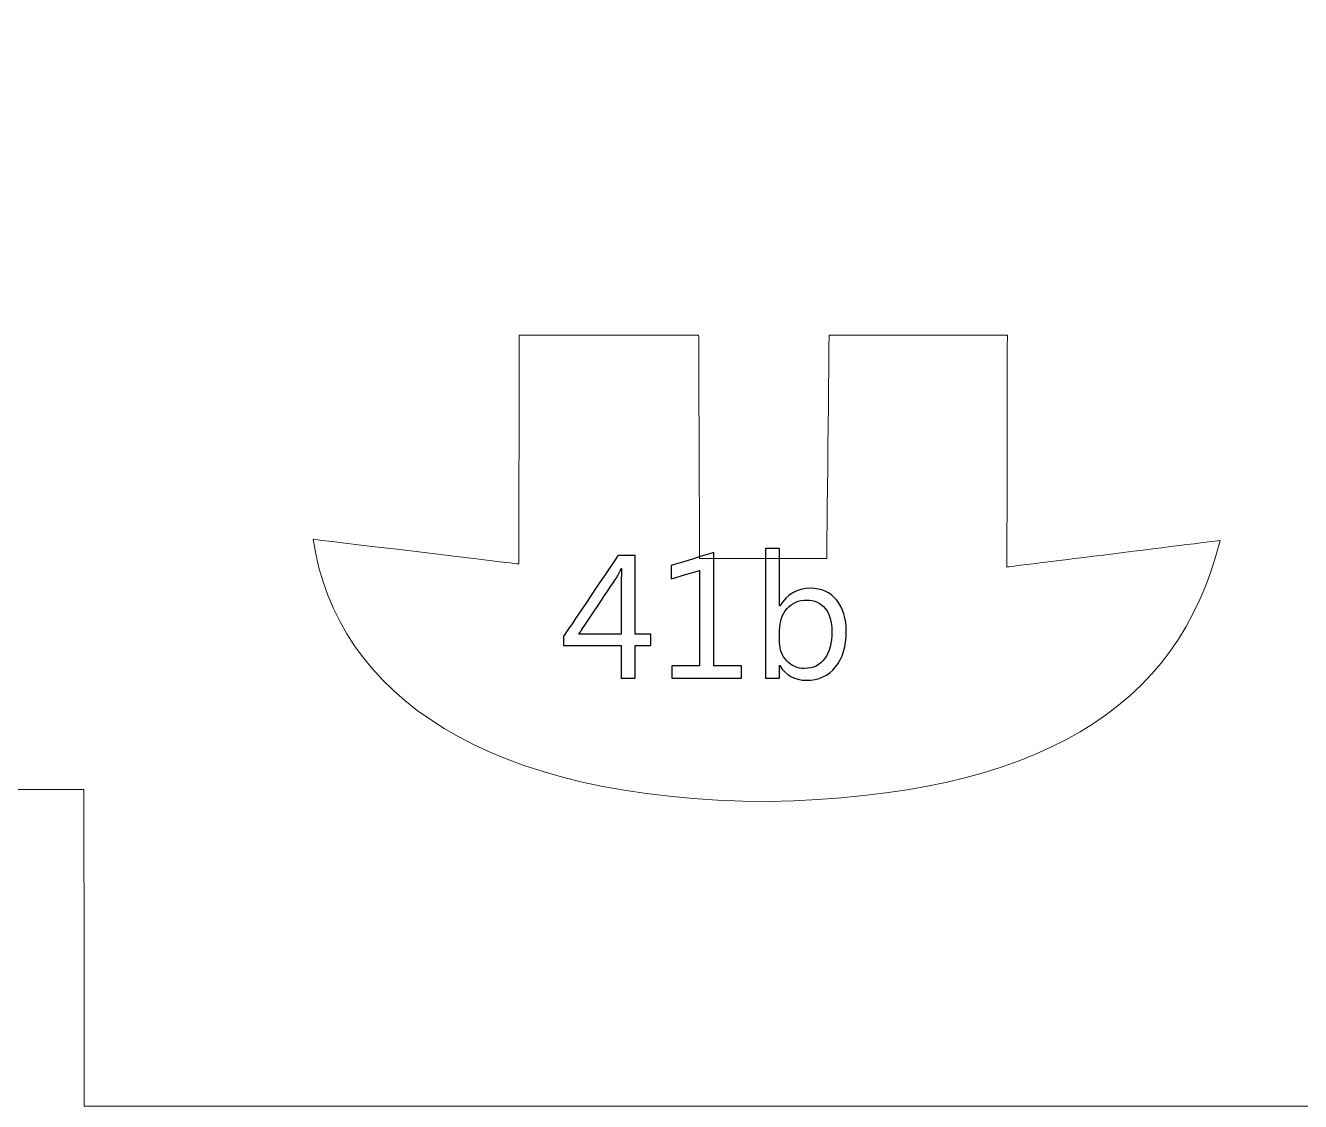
# Model space of a CAD drawing. Header units: centimetres. Extents: x -494 to 505, y -672 to 577.
# Drawn here: x 2.3 to 80.5, y 347.4 to 413.3 of the extents above; entities that cross this region are included whole.
import ezdxf

# ---------------------------------------------------------------- set-up
doc = ezdxf.new("R2010")
doc.units = ezdxf.units.CM
doc.header["$MEASUREMENT"] = 0
doc.layers.add('Camada 1', color=7, linetype='Continuous')
doc.layers.add('Camada 2', color=10, linetype='Continuous')

msp = doc.modelspace()

# ---------------------------------------------------------------- linework, layer by layer
at = {"layer": 'Camada 1', "lineweight": 9}
for points, knots in [([(288.960814, 353.67214), (288.960814, 353.67214), (306.821586, 353.757484), (306.821586, 353.757484), (306.821586, 353.757484), (306.821586, 353.757484), (306.803806, 326.357488), (306.803806, 326.357488), (306.803806, 326.357488), (306.803806, 326.357488), (315.147198, 326.356472), (315.147198, 326.356472), (315.147198, 326.356472), (315.147198, 326.356472), (315.160914, 353.57562), (315.160914, 353.57562), (315.160914, 353.57562), (315.160914, 353.57562), (341.611458, 353.57562), (341.611458, 353.57562), (341.611458, 353.57562), (341.611458, 353.57562), (341.611458, 326.355964), (341.611458, 326.355964), (341.611458, 326.355964), (341.611458, 326.355964), (349.923862, 326.357996), (349.923862, 326.357996), (349.923862, 326.357996), (349.923862, 326.357996), (349.92691, 353.617276), (349.92691, 353.617276), (349.92691, 353.617276), (349.92691, 353.617276), (376.460766, 353.605592), (376.460766, 353.605592), (376.460766, 353.605592), (376.460766, 353.605592), (376.395234, 326.36714), (376.395234, 326.36714), (376.395234, 326.36714), (376.395234, 326.36714), (384.838194, 326.357488), (384.838194, 326.357488), (384.838194, 326.357488), (384.838194, 326.357488), (384.869182, 353.677728), (384.869182, 353.677728), (384.869182, 353.677728), (384.869182, 353.677728), (411.304994, 353.702112), (411.304994, 353.702112), (411.304994, 353.702112), (411.304994, 353.702112), (411.304994, 326.35952), (411.304994, 326.35952), (411.304994, 326.35952), (411.304994, 326.35952), (419.585902, 326.365108), (419.585902, 326.365108), (419.585902, 326.365108), (419.585902, 326.365108), (419.720522, 353.670108), (419.720522, 353.670108), (419.720522, 353.670108), (419.720522, 353.670108), (446.437766, 353.618292), (446.437766, 353.618292), (446.437766, 353.618292), (446.437766, 353.618292), (446.52311, 326.358504), (446.52311, 326.358504), (446.52311, 326.358504), (446.52311, 326.358504), (454.750678, 326.360536), (454.750678, 326.360536), (454.750678, 326.360536), (454.750678, 326.360536), (454.791826, 353.618292), (454.791826, 353.618292), (454.791826, 353.618292), (454.791826, 353.618292), (489.229146, 353.633024), (489.229146, 353.633024), (489.229146, 353.633024), (489.229146, 353.633024), (489.287566, 342.489536), (489.287566, 342.489536), (489.287566, 342.489536), (489.287566, 342.489536), (481.005134, 342.497156), (481.005134, 342.497156), (481.005134, 342.497156), (481.005134, 342.497156), (481.005642, 309.723028), (481.005642, 309.723028), (481.005642, 309.723028), (481.005642, 309.723028), (489.285534, 309.728616), (489.285534, 309.728616), (489.285534, 309.728616), (489.285534, 309.728616), (489.28401, 298.680632), (489.28401, 298.680632), (489.28401, 298.680632), (489.28401, 298.680632), (280.265378, 298.67606), (280.265378, 298.67606), (280.265378, 298.67606), (280.265378, 298.67606), (280.256742, 315.430408), (280.256742, 315.430408), (280.256742, 315.430408), (280.256742, 315.430408), (252.19279, 315.430408), (252.19279, 315.430408), (252.19279, 315.430408), (247.88749, 315.334904), (245.91899, 310.748172), (245.883938, 302.43526), (245.883938, 302.43526), (246.230902, 288.837116), (238.245142, 283.140404), (231.76103, 283.8704), (231.76103, 283.8704), (231.76103, 283.8704), (235.595922, 314.865512), (235.595922, 314.865512), (235.595922, 314.865512), (235.595922, 314.865512), (227.385626, 315.718444), (227.385626, 315.718444), (227.385626, 315.718444), (227.385626, 315.718444), (224.653602, 295.469056), (224.653602, 295.469056), (224.653602, 295.469056), (224.653602, 295.469056), (5.72135, 295.22674), (5.72135, 295.22674), (5.72135, 295.22674), (5.72135, 295.22674), (5.716778, 279.167844), (5.716778, 279.167844), (5.716778, 279.167844), (5.716778, 279.167844), (-2.628138, 279.165304), (-2.628138, 279.165304), (-2.628138, 279.165304), (-2.628138, 279.165304), (-2.98577, 224.0915), (-2.98577, 224.0915), (-2.98577, 224.0915), (-2.98577, 224.0915), (-88.789002, 214.483696), (-88.789002, 214.483696), (-88.789002, 214.483696), (-88.789002, 214.483696), (-160.134554, 214.52332), (-160.134554, 214.52332), (-160.134554, 214.52332), (-163.876482, 213.130384), (-165.443662, 209.995516), (-164.388038, 204.757528), (-164.388038, 204.757528), (-164.388038, 204.757528), (-161.889694, 196.939916), (-161.889694, 196.939916), (-161.889694, 196.939916), (-159.55137, 189.6237), (-158.882842, 185.430668), (-164.745162, 183.003444), (-164.745162, 183.003444), (-164.745162, 183.003444), (-175.274478, 179.070508), (-175.274478, 179.070508), (-175.274478, 179.070508), (-189.770766, 172.492416), (-191.904366, 158.459424), (-185.580274, 139.325096), (-185.580274, 139.325096), (-182.29707, 128.78308), (-186.260486, 121.438924), (-192.412366, 123.689364), (-192.412366, 123.689364), (-192.412366, 123.689364), (-261.359142, 146.906996), (-261.359142, 146.906996), (-261.359142, 146.906996), (-259.768086, 152.90292), (-257.854958, 158.898844), (-255.620774, 164.893752), (-255.620774, 164.893752), (-255.620774, 164.893752), (-235.993178, 156.483304), (-235.993178, 156.483304), (-235.993178, 156.483304), (-235.993178, 156.483304), (-233.24947, 164.39388), (-233.24947, 164.39388), (-233.24947, 164.39388), (-233.24947, 164.39388), (-252.959362, 172.804328), (-252.959362, 172.804328), (-252.959362, 172.804328), (-249.96013, 179.295044), (-246.799354, 185.623708), (-243.478558, 191.789812), (-243.478558, 191.789812), (-243.478558, 191.789812), (-223.85147, 181.048152), (-223.85147, 181.048152), (-223.85147, 181.048152), (-223.85147, 181.048152), (-219.526358, 188.126116), (-219.526358, 188.126116), (-219.526358, 188.126116), (-219.526358, 188.126116), (-238.904526, 198.951596), (-238.904526, 198.951596), (-238.904526, 198.951596), (-235.729018, 204.52842), (-232.421938, 209.843116), (-228.924866, 214.772748), (-228.924866, 214.772748), (-228.924866, 214.772748), (-210.96097, 202.698604), (-210.96097, 202.698604), (-210.96097, 202.698604), (-210.96097, 202.698604), (-206.469742, 209.526632), (-206.469742, 209.526632), (-206.469742, 209.526632), (-206.469742, 209.526632), (-224.18421, 221.600776), (-224.18421, 221.600776), (-224.18421, 221.600776), (-220.36151, 226.60102), (-216.750138, 231.702356), (-213.372446, 236.922564), (-213.372446, 236.922564), (-213.372446, 236.922564), (-194.826382, 225.348292), (-194.826382, 225.348292), (-194.826382, 225.348292), (-194.826382, 225.348292), (-191.25057, 232.592372), (-191.25057, 232.592372), (-191.25057, 232.592372), (-191.25057, 232.592372), (-209.380582, 244.333776), (-209.380582, 244.333776), (-209.380582, 244.333776), (-202.259946, 261.027672), (-207.195166, 274.737068), (-227.065078, 282.88488), (-227.065078, 282.88488), (-261.775194, 290.706048), (-301.116238, 286.78124), (-337.022694, 269.0622), (-337.022694, 269.0622), (-362.833158, 254.920496), (-388.11327, 237.066328), (-415.161222, 221.333568), (-415.161222, 221.333568), (-428.876714, 212.451696), (-442.468254, 204.489812), (-456.981306, 198.090028), (-456.981306, 198.090028), (-462.47939, 196.298312), (-466.306662, 195.61048), (-468.373206, 196.760592), (-468.373206, 196.760592), (-481.297234, 208.35874), (-487.891074, 236.208316), (-486.846118, 283.671264), (-486.846118, 283.671264), (-484.055166, 323.948552), (-477.369886, 350.249236), (-465.985606, 359.680256), (-465.985606, 359.680256), (-455.591418, 363.607604), (-416.449002, 364.2106), (-357.647494, 359.764076), (-357.647494, 359.764076), (-317.62573, 356.62108), (-277.81377, 352.853244), (-238.131858, 348.694756), (-238.131858, 348.694756), (-214.866474, 346.01658), (-195.551298, 366.45342), (-178.214274, 397.942308), (-178.214274, 397.942308), (-183.909462, 398.922748), (-187.93587, 403.347936), (-188.438282, 412.292292), (-188.438282, 412.292292), (-188.327538, 422.884092), (-183.723026, 428.164752), (-174.94631, 428.932848), (-174.94631, 428.932848), (-171.28617, 428.963836), (-167.626538, 428.92218), (-163.96843, 428.50308), (-163.96843, 428.50308), (-159.001206, 427.909736), (-156.690822, 430.099216), (-156.854398, 436.178452), (-156.854398, 436.178452), (-156.854398, 436.178452), (-156.778198, 448.203828), (-156.778198, 448.203828), (-156.778198, 448.203828), (-156.778198, 448.203828), (-147.700746, 448.20332), (-147.700746, 448.20332), (-147.700746, 448.20332), (-147.700746, 448.20332), (-147.697698, 465.516468), (-147.697698, 465.516468), (-147.697698, 465.516468), (-147.697698, 465.516468), (-132.459222, 465.506816), (-132.459222, 465.506816), (-132.459222, 465.506816), (-132.459222, 465.506816), (-117.536722, 483.837996), (-117.536722, 483.837996), (-117.536722, 483.837996), (-117.536722, 483.837996), (-45.491654, 483.825804), (-45.491654, 483.825804), (-45.491654, 483.825804), (-45.491654, 483.825804), (-45.47489, 454.015348), (-45.47489, 454.015348), (-45.47489, 454.015348), (-45.47489, 454.015348), (-36.796218, 454.018396), (-36.796218, 454.018396), (-36.796218, 454.018396), (-36.796218, 454.018396), (-36.920678, 434.287168), (-36.920678, 434.287168), (-36.920678, 434.287168), (-37.163502, 430.041812), (-40.062658, 428.173896), (-44.477686, 427.461172), (-44.477686, 427.461172), (-44.477686, 427.461172), (-58.86831, 427.45914), (-58.86831, 427.45914), (-58.86831, 427.45914), (-58.86831, 427.45914), (-58.872882, 414.921192), (-58.872882, 414.921192), (-58.872882, 414.921192), (-58.872882, 414.921192), (-43.79849, 414.921192), (-43.79849, 414.921192), (-43.79849, 414.921192), (-24.761698, 414.171384), (-13.673582, 411.255972), (-8.36295, 404.78964), (-8.36295, 404.78964), (-4.952238, 400.746468), (-2.86385, 396.261336), (-2.70891, 391.1346), (-2.70891, 391.1346), (-2.70891, 391.1346), (-2.534666, 366.474248), (-2.534666, 366.474248), (-2.534666, 366.474248), (-2.534666, 366.474248), (5.877814, 366.480344), (5.877814, 366.480344), (5.877814, 366.480344), (5.877814, 366.480344), (5.90169, 347.073728), (5.90169, 347.073728), (5.90169, 347.073728), (5.90169, 347.073728), (233.39171, 347.06814), (233.39171, 347.06814), (233.39171, 347.06814), (233.39171, 347.06814), (233.356658, 357.819452), (233.356658, 357.819452), (233.356658, 357.819452), (238.909098, 375.214388), (244.365526, 393.373356), (250.012962, 410.004768), (250.012962, 410.004768), (252.496066, 417.378896), (256.725674, 421.44188), (262.677402, 421.235124), (262.677402, 421.235124), (270.499078, 420.488872), (274.919186, 415.631376), (277.312882, 408.136344), (277.312882, 408.136344), (281.81935, 390.775952), (285.049722, 371.798088), (288.960814, 353.67214)], [0, 0, 0, 0, 0.009803922, 0.009803922, 0.009803922, 0.009803932, 0.019607843, 0.019607843, 0.019607843, 0.019607853, 0.029411765, 0.029411765, 0.029411765, 0.029411775, 0.039215686, 0.039215686, 0.039215686, 0.039215696, 0.049019608, 0.049019608, 0.049019608, 0.049019618, 0.058823529, 0.058823529, 0.058823529, 0.058823539, 0.068627451, 0.068627451, 0.068627451, 0.068627461, 0.078431373, 0.078431373, 0.078431373, 0.078431383, 0.088235294, 0.088235294, 0.088235294, 0.088235304, 0.098039216, 0.098039216, 0.098039216, 0.098039226, 0.107843137, 0.107843137, 0.107843137, 0.107843147, 0.117647059, 0.117647059, 0.117647059, 0.117647069, 0.12745098, 0.12745098, 0.12745098, 0.12745099, 0.137254902, 0.137254902, 0.137254902, 0.137254912, 0.147058824, 0.147058824, 0.147058824, 0.147058834, 0.156862745, 0.156862745, 0.156862745, 0.156862755, 0.166666667, 0.166666667, 0.166666667, 0.166666677, 0.176470588, 0.176470588, 0.176470588, 0.176470598, 0.18627451, 0.18627451, 0.18627451, 0.18627452, 0.196078431, 0.196078431, 0.196078431, 0.196078441, 0.205882353, 0.205882353, 0.205882353, 0.205882363, 0.215686275, 0.215686275, 0.215686275, 0.215686285, 0.225490196, 0.225490196, 0.225490196, 0.225490206, 0.235294118, 0.235294118, 0.235294118, 0.235294128, 0.245098039, 0.245098039, 0.245098039, 0.245098049, 0.254901961, 0.254901961, 0.254901961, 0.254901971, 0.264705882, 0.264705882, 0.264705882, 0.264705892, 0.274509804, 0.274509804, 0.274509804, 0.274509814, 0.284313725, 0.284313725, 0.284313725, 0.284313735, 0.294117647, 0.294117647, 0.294117647, 0.294117657, 0.303921569, 0.303921569, 0.303921569, 0.303921579, 0.31372549, 0.31372549, 0.31372549, 0.3137255, 0.323529412, 0.323529412, 0.323529412, 0.323529422, 0.333333333, 0.333333333, 0.333333333, 0.333333343, 0.343137255, 0.343137255, 0.343137255, 0.343137265, 0.352941176, 0.352941176, 0.352941176, 0.352941186, 0.362745098, 0.362745098, 0.362745098, 0.362745108, 0.37254902, 0.37254902, 0.37254902, 0.37254903, 0.382352941, 0.382352941, 0.382352941, 0.382352951, 0.392156863, 0.392156863, 0.392156863, 0.392156873, 0.401960784, 0.401960784, 0.401960784, 0.401960794, 0.411764706, 0.411764706, 0.411764706, 0.411764716, 0.421568627, 0.421568627, 0.421568627, 0.421568637, 0.431372549, 0.431372549, 0.431372549, 0.431372559, 0.441176471, 0.441176471, 0.441176471, 0.441176481, 0.450980392, 0.450980392, 0.450980392, 0.450980402, 0.460784314, 0.460784314, 0.460784314, 0.460784324, 0.470588235, 0.470588235, 0.470588235, 0.470588245, 0.480392157, 0.480392157, 0.480392157, 0.480392167, 0.490196078, 0.490196078, 0.490196078, 0.490196088, 0.5, 0.5, 0.5, 0.50000001, 0.509803922, 0.509803922, 0.509803922, 0.509803932, 0.519607843, 0.519607843, 0.519607843, 0.519607853, 0.529411765, 0.529411765, 0.529411765, 0.529411775, 0.539215686, 0.539215686, 0.539215686, 0.539215696, 0.549019608, 0.549019608, 0.549019608, 0.549019618, 0.558823529, 0.558823529, 0.558823529, 0.558823539, 0.568627451, 0.568627451, 0.568627451, 0.568627461, 0.578431373, 0.578431373, 0.578431373, 0.578431383, 0.588235294, 0.588235294, 0.588235294, 0.588235304, 0.598039216, 0.598039216, 0.598039216, 0.598039226, 0.607843137, 0.607843137, 0.607843137, 0.607843147, 0.617647059, 0.617647059, 0.617647059, 0.617647069, 0.62745098, 0.62745098, 0.62745098, 0.62745099, 0.637254902, 0.637254902, 0.637254902, 0.637254912, 0.647058824, 0.647058824, 0.647058824, 0.647058834, 0.656862745, 0.656862745, 0.656862745, 0.656862755, 0.666666667, 0.666666667, 0.666666667, 0.666666677, 0.676470588, 0.676470588, 0.676470588, 0.676470598, 0.68627451, 0.68627451, 0.68627451, 0.68627452, 0.696078431, 0.696078431, 0.696078431, 0.696078441, 0.705882353, 0.705882353, 0.705882353, 0.705882363, 0.715686275, 0.715686275, 0.715686275, 0.715686285, 0.725490196, 0.725490196, 0.725490196, 0.725490206, 0.735294118, 0.735294118, 0.735294118, 0.735294128, 0.745098039, 0.745098039, 0.745098039, 0.745098049, 0.754901961, 0.754901961, 0.754901961, 0.754901971, 0.764705882, 0.764705882, 0.764705882, 0.764705892, 0.774509804, 0.774509804, 0.774509804, 0.774509814, 0.784313725, 0.784313725, 0.784313725, 0.784313735, 0.794117647, 0.794117647, 0.794117647, 0.794117657, 0.803921569, 0.803921569, 0.803921569, 0.803921579, 0.81372549, 0.81372549, 0.81372549, 0.8137255, 0.823529412, 0.823529412, 0.823529412, 0.823529422, 0.833333333, 0.833333333, 0.833333333, 0.833333343, 0.843137255, 0.843137255, 0.843137255, 0.843137265, 0.852941176, 0.852941176, 0.852941176, 0.852941186, 0.862745098, 0.862745098, 0.862745098, 0.862745108, 0.87254902, 0.87254902, 0.87254902, 0.87254903, 0.882352941, 0.882352941, 0.882352941, 0.882352951, 0.892156863, 0.892156863, 0.892156863, 0.892156873, 0.901960784, 0.901960784, 0.901960784, 0.901960794, 0.911764706, 0.911764706, 0.911764706, 0.911764716, 0.921568627, 0.921568627, 0.921568627, 0.921568637, 0.931372549, 0.931372549, 0.931372549, 0.931372559, 0.941176471, 0.941176471, 0.941176471, 0.941176481, 0.950980392, 0.950980392, 0.950980392, 0.950980402, 0.960784314, 0.960784314, 0.960784314, 0.960784324, 0.970588235, 0.970588235, 0.970588235, 0.970588245, 0.980392157, 0.980392157, 0.980392157, 0.980392167, 1, 1, 1, 1]), ([(32.568642, 394.333984), (32.568642, 394.333984), (43.571922, 394.338048), (43.571922, 394.338048), (43.571922, 394.338048), (43.571922, 394.338048), (43.629326, 380.651004), (43.629326, 380.651004), (43.629326, 380.651004), (43.629326, 380.651004), (51.42738, 380.63932), (51.42738, 380.63932), (51.42738, 380.63932), (51.42738, 380.63932), (51.569366, 394.333984), (51.569366, 394.333984), (51.569366, 394.333984), (51.569366, 394.333984), (62.498224, 394.337032), (62.498224, 394.337032), (62.498224, 394.337032), (62.498224, 394.337032), (62.472316, 380.119636), (62.472316, 380.119636), (62.472316, 380.119636), (62.472316, 380.119636), (75.547474, 381.747268), (75.547474, 381.747268), (75.547474, 381.747268), (72.990964, 371.466364), (64.423798, 366.070896), (47.862744, 365.749332), (47.862744, 365.749332), (30.643322, 365.801148), (21.346922, 372.26748), (19.935698, 381.82042), (19.935698, 381.82042), (19.935698, 381.82042), (32.547052, 380.308612), (32.547052, 380.308612), (32.547052, 380.308612), (32.547052, 380.308612), (32.568642, 394.333984), (32.568642, 394.333984)], [0, 0, 0, 0, 0.083333333, 0.083333333, 0.083333333, 0.083333343, 0.166666667, 0.166666667, 0.166666667, 0.166666677, 0.25, 0.25, 0.25, 0.25000001, 0.333333333, 0.333333333, 0.333333333, 0.333333343, 0.416666667, 0.416666667, 0.416666667, 0.416666677, 0.5, 0.5, 0.5, 0.50000001, 0.583333333, 0.583333333, 0.583333333, 0.583333343, 0.666666667, 0.666666667, 0.666666667, 0.666666677, 0.75, 0.75, 0.75, 0.75000001, 0.833333333, 0.833333333, 0.833333333, 0.833333343, 1, 1, 1, 1])]:
    msp.add_open_spline(points, degree=3, knots=knots, dxfattribs=at)
at = {"layer": 'Camada 2'}
for points, knots in [([(40.643556, 375.308876), (40.643556, 375.308876), (39.675816, 375.308876), (39.675816, 375.308876), (39.675816, 375.308876), (39.675816, 375.308876), (39.675816, 373.30888), (39.675816, 373.30888), (39.675816, 373.30888), (39.675816, 373.30888), (38.826186, 373.30888), (38.826186, 373.30888), (38.826186, 373.30888), (38.826186, 373.30888), (38.826186, 375.308876), (38.826186, 375.308876), (38.826186, 375.308876), (38.826186, 375.308876), (35.288474, 375.308876), (35.288474, 375.308876), (35.288474, 375.308876), (35.288474, 375.308876), (35.288474, 375.87174), (35.288474, 375.87174), (35.288474, 375.87174), (35.288474, 375.87174), (38.637972, 380.835916), (38.637972, 380.835916), (38.637972, 380.835916), (38.637972, 380.835916), (39.675816, 380.835916), (39.675816, 380.835916), (39.675816, 380.835916), (39.675816, 380.835916), (39.675816, 376.007884), (39.675816, 376.007884), (39.675816, 376.007884), (39.675816, 376.007884), (40.643556, 376.007884), (40.643556, 376.007884), (40.643556, 376.007884), (40.643556, 376.007884), (40.643556, 375.308876), (40.643556, 375.308876)], [0, 0, 0, 0, 0.083333333, 0.083333333, 0.083333333, 0.083333343, 0.166666667, 0.166666667, 0.166666667, 0.166666677, 0.25, 0.25, 0.25, 0.25000001, 0.333333333, 0.333333333, 0.333333333, 0.333333343, 0.416666667, 0.416666667, 0.416666667, 0.416666677, 0.5, 0.5, 0.5, 0.50000001, 0.583333333, 0.583333333, 0.583333333, 0.583333343, 0.666666667, 0.666666667, 0.666666667, 0.666666677, 0.75, 0.75, 0.75, 0.75000001, 0.833333333, 0.833333333, 0.833333333, 0.833333343, 1, 1, 1, 1]), ([(46.191932, 373.30888), (46.191932, 373.30888), (41.933876, 373.30888), (41.933876, 373.30888), (41.933876, 373.30888), (41.933876, 373.30888), (41.933876, 374.061482), (41.933876, 374.061482), (41.933876, 374.061482), (41.933876, 374.061482), (43.632628, 374.061482), (43.632628, 374.061482), (43.632628, 374.061482), (43.632628, 374.061482), (43.632628, 379.914658), (43.632628, 379.914658), (43.632628, 379.914658), (43.632628, 379.914658), (41.890696, 379.394974), (41.890696, 379.394974), (41.890696, 379.394974), (41.890696, 379.394974), (41.890696, 380.212092), (41.890696, 380.212092), (41.890696, 380.212092), (41.890696, 380.212092), (44.492926, 381.007874), (44.492926, 381.007874), (44.492926, 381.007874), (44.492926, 381.007874), (44.492926, 374.061482), (44.492926, 374.061482), (44.492926, 374.061482), (44.492926, 374.061482), (46.191932, 374.061482), (46.191932, 374.061482), (46.191932, 374.061482), (46.191932, 374.061482), (46.191932, 373.30888), (46.191932, 373.30888)], [0, 0, 0, 0, 0.090909091, 0.090909091, 0.090909091, 0.090909101, 0.181818182, 0.181818182, 0.181818182, 0.181818192, 0.272727273, 0.272727273, 0.272727273, 0.272727283, 0.363636364, 0.363636364, 0.363636364, 0.363636374, 0.454545455, 0.454545455, 0.454545455, 0.454545465, 0.545454545, 0.545454545, 0.545454545, 0.545454555, 0.636363636, 0.636363636, 0.636363636, 0.636363646, 0.727272727, 0.727272727, 0.727272727, 0.727272737, 0.818181818, 0.818181818, 0.818181818, 0.818181828, 1, 1, 1, 1]), ([(48.557434, 374.079516), (48.557434, 374.079516), (48.536098, 374.079516), (48.536098, 374.079516), (48.536098, 374.079516), (48.536098, 374.079516), (48.536098, 373.30888), (48.536098, 373.30888), (48.536098, 373.30888), (48.536098, 373.30888), (47.6758, 373.30888), (47.6758, 373.30888), (47.6758, 373.30888), (47.6758, 373.30888), (47.6758, 381.265938), (47.6758, 381.265938), (47.6758, 381.265938), (47.6758, 381.265938), (48.536098, 381.265938), (48.536098, 381.265938), (48.536098, 381.265938), (48.536098, 381.265938), (48.536098, 377.74626), (48.536098, 377.74626), (48.536098, 377.74626), (48.536098, 377.74626), (48.557434, 377.74626), (48.557434, 377.74626), (48.557434, 377.74626), (48.980598, 378.457714), (49.600612, 378.81433), (50.415952, 378.81433), (50.415952, 378.81433), (51.10607, 378.81433), (51.645312, 378.5743), (52.035964, 378.092208), (52.035964, 378.092208), (52.42687, 377.610116), (52.622196, 376.964956), (52.622196, 376.154696), (52.622196, 376.154696), (52.622196, 375.255028), (52.403502, 374.532906), (51.966114, 373.991632), (51.966114, 373.991632), (51.527202, 373.450358), (50.928524, 373.179848), (50.168556, 373.179848), (50.168556, 373.179848), (49.45888, 373.179848), (48.921416, 373.47906), (48.557434, 374.079516)], [0, 0, 0, 0, 0.071428571, 0.071428571, 0.071428571, 0.071428581, 0.142857143, 0.142857143, 0.142857143, 0.142857153, 0.214285714, 0.214285714, 0.214285714, 0.214285724, 0.285714286, 0.285714286, 0.285714286, 0.285714296, 0.357142857, 0.357142857, 0.357142857, 0.357142867, 0.428571429, 0.428571429, 0.428571429, 0.428571439, 0.5, 0.5, 0.5, 0.50000001, 0.571428571, 0.571428571, 0.571428571, 0.571428581, 0.642857143, 0.642857143, 0.642857143, 0.642857153, 0.714285714, 0.714285714, 0.714285714, 0.714285724, 0.785714286, 0.785714286, 0.785714286, 0.785714296, 0.857142857, 0.857142857, 0.857142857, 0.857142867, 1, 1, 1, 1]), ([(38.826186, 376.007884), (38.826186, 376.007884), (38.826186, 379.260608), (38.826186, 379.260608), (38.826186, 379.260608), (38.826186, 379.491748), (38.833298, 379.75159), (38.847776, 380.038356), (38.847776, 380.038356), (38.847776, 380.038356), (38.826186, 380.038356), (38.826186, 380.038356), (38.826186, 380.038356), (38.777926, 379.911102), (38.681152, 379.719332), (38.537642, 379.461268), (38.537642, 379.461268), (38.537642, 379.461268), (36.222178, 376.007884), (36.222178, 376.007884), (36.222178, 376.007884), (36.222178, 376.007884), (38.826186, 376.007884), (38.826186, 376.007884)], [0, 0, 0, 0, 0.142857143, 0.142857143, 0.142857143, 0.142857153, 0.285714286, 0.285714286, 0.285714286, 0.285714296, 0.428571429, 0.428571429, 0.428571429, 0.428571439, 0.571428571, 0.571428571, 0.571428571, 0.571428581, 0.714285714, 0.714285714, 0.714285714, 0.714285724, 1, 1, 1, 1]), ([(48.536098, 376.25528), (48.536098, 376.25528), (48.536098, 375.502424), (48.536098, 375.502424), (48.536098, 375.502424), (48.536098, 375.056146), (48.681132, 374.678194), (48.969676, 374.366282), (48.969676, 374.366282), (49.25822, 374.056148), (49.625758, 373.900192), (50.070004, 373.900192), (50.070004, 373.900192), (50.59172, 373.900192), (51.000152, 374.101106), (51.296062, 374.500648), (51.296062, 374.500648), (51.591718, 374.901968), (51.740308, 375.45772), (51.740308, 376.170952), (51.740308, 376.170952), (51.740308, 376.771408), (51.602386, 377.242578), (51.32451, 377.583192), (51.32451, 377.583192), (51.048666, 377.923552), (50.674016, 378.093986), (50.200814, 378.093986), (50.200814, 378.093986), (49.700942, 378.093986), (49.29759, 377.919996), (48.993044, 377.570492), (48.993044, 377.570492), (48.688498, 377.221242), (48.536098, 376.782076), (48.536098, 376.25528)], [0, 0, 0, 0, 0.1, 0.1, 0.1, 0.10000001, 0.2, 0.2, 0.2, 0.20000001, 0.3, 0.3, 0.3, 0.30000001, 0.4, 0.4, 0.4, 0.40000001, 0.5, 0.5, 0.5, 0.50000001, 0.6, 0.6, 0.6, 0.60000001, 0.7, 0.7, 0.7, 0.70000001, 0.8, 0.8, 0.8, 0.80000001, 1, 1, 1, 1])]:
    msp.add_open_spline(points, degree=3, knots=knots, dxfattribs=at)
at = {"layer": 'Camada 2', "lineweight": 9}
for points, knots in [([(40.643556, 375.308876), (40.643556, 375.308876), (39.675816, 375.308876), (39.675816, 375.308876), (39.675816, 375.308876), (39.675816, 375.308876), (39.675816, 373.30888), (39.675816, 373.30888), (39.675816, 373.30888), (39.675816, 373.30888), (38.826186, 373.30888), (38.826186, 373.30888), (38.826186, 373.30888), (38.826186, 373.30888), (38.826186, 375.308876), (38.826186, 375.308876), (38.826186, 375.308876), (38.826186, 375.308876), (35.288474, 375.308876), (35.288474, 375.308876), (35.288474, 375.308876), (35.288474, 375.308876), (35.288474, 375.87174), (35.288474, 375.87174), (35.288474, 375.87174), (35.288474, 375.87174), (38.637972, 380.835916), (38.637972, 380.835916), (38.637972, 380.835916), (38.637972, 380.835916), (39.675816, 380.835916), (39.675816, 380.835916), (39.675816, 380.835916), (39.675816, 380.835916), (39.675816, 376.007884), (39.675816, 376.007884), (39.675816, 376.007884), (39.675816, 376.007884), (40.643556, 376.007884), (40.643556, 376.007884), (40.643556, 376.007884), (40.643556, 376.007884), (40.643556, 375.308876), (40.643556, 375.308876)], [0, 0, 0, 0, 0.083333333, 0.083333333, 0.083333333, 0.083333343, 0.166666667, 0.166666667, 0.166666667, 0.166666677, 0.25, 0.25, 0.25, 0.25000001, 0.333333333, 0.333333333, 0.333333333, 0.333333343, 0.416666667, 0.416666667, 0.416666667, 0.416666677, 0.5, 0.5, 0.5, 0.50000001, 0.583333333, 0.583333333, 0.583333333, 0.583333343, 0.666666667, 0.666666667, 0.666666667, 0.666666677, 0.75, 0.75, 0.75, 0.75000001, 0.833333333, 0.833333333, 0.833333333, 0.833333343, 1, 1, 1, 1]), ([(46.191932, 373.30888), (46.191932, 373.30888), (41.933876, 373.30888), (41.933876, 373.30888), (41.933876, 373.30888), (41.933876, 373.30888), (41.933876, 374.061482), (41.933876, 374.061482), (41.933876, 374.061482), (41.933876, 374.061482), (43.632628, 374.061482), (43.632628, 374.061482), (43.632628, 374.061482), (43.632628, 374.061482), (43.632628, 379.914658), (43.632628, 379.914658), (43.632628, 379.914658), (43.632628, 379.914658), (41.890696, 379.394974), (41.890696, 379.394974), (41.890696, 379.394974), (41.890696, 379.394974), (41.890696, 380.212092), (41.890696, 380.212092), (41.890696, 380.212092), (41.890696, 380.212092), (44.492926, 381.007874), (44.492926, 381.007874), (44.492926, 381.007874), (44.492926, 381.007874), (44.492926, 374.061482), (44.492926, 374.061482), (44.492926, 374.061482), (44.492926, 374.061482), (46.191932, 374.061482), (46.191932, 374.061482), (46.191932, 374.061482), (46.191932, 374.061482), (46.191932, 373.30888), (46.191932, 373.30888)], [0, 0, 0, 0, 0.090909091, 0.090909091, 0.090909091, 0.090909101, 0.181818182, 0.181818182, 0.181818182, 0.181818192, 0.272727273, 0.272727273, 0.272727273, 0.272727283, 0.363636364, 0.363636364, 0.363636364, 0.363636374, 0.454545455, 0.454545455, 0.454545455, 0.454545465, 0.545454545, 0.545454545, 0.545454545, 0.545454555, 0.636363636, 0.636363636, 0.636363636, 0.636363646, 0.727272727, 0.727272727, 0.727272727, 0.727272737, 0.818181818, 0.818181818, 0.818181818, 0.818181828, 1, 1, 1, 1]), ([(48.557434, 374.079516), (48.557434, 374.079516), (48.536098, 374.079516), (48.536098, 374.079516), (48.536098, 374.079516), (48.536098, 374.079516), (48.536098, 373.30888), (48.536098, 373.30888), (48.536098, 373.30888), (48.536098, 373.30888), (47.6758, 373.30888), (47.6758, 373.30888), (47.6758, 373.30888), (47.6758, 373.30888), (47.6758, 381.265938), (47.6758, 381.265938), (47.6758, 381.265938), (47.6758, 381.265938), (48.536098, 381.265938), (48.536098, 381.265938), (48.536098, 381.265938), (48.536098, 381.265938), (48.536098, 377.74626), (48.536098, 377.74626), (48.536098, 377.74626), (48.536098, 377.74626), (48.557434, 377.74626), (48.557434, 377.74626), (48.557434, 377.74626), (48.980598, 378.457714), (49.600612, 378.81433), (50.415952, 378.81433), (50.415952, 378.81433), (51.10607, 378.81433), (51.645312, 378.5743), (52.035964, 378.092208), (52.035964, 378.092208), (52.42687, 377.610116), (52.622196, 376.964956), (52.622196, 376.154696), (52.622196, 376.154696), (52.622196, 375.255028), (52.403502, 374.532906), (51.966114, 373.991632), (51.966114, 373.991632), (51.527202, 373.450358), (50.928524, 373.179848), (50.168556, 373.179848), (50.168556, 373.179848), (49.45888, 373.179848), (48.921416, 373.47906), (48.557434, 374.079516)], [0, 0, 0, 0, 0.071428571, 0.071428571, 0.071428571, 0.071428581, 0.142857143, 0.142857143, 0.142857143, 0.142857153, 0.214285714, 0.214285714, 0.214285714, 0.214285724, 0.285714286, 0.285714286, 0.285714286, 0.285714296, 0.357142857, 0.357142857, 0.357142857, 0.357142867, 0.428571429, 0.428571429, 0.428571429, 0.428571439, 0.5, 0.5, 0.5, 0.50000001, 0.571428571, 0.571428571, 0.571428571, 0.571428581, 0.642857143, 0.642857143, 0.642857143, 0.642857153, 0.714285714, 0.714285714, 0.714285714, 0.714285724, 0.785714286, 0.785714286, 0.785714286, 0.785714296, 0.857142857, 0.857142857, 0.857142857, 0.857142867, 1, 1, 1, 1]), ([(38.826186, 376.007884), (38.826186, 376.007884), (38.826186, 379.260608), (38.826186, 379.260608), (38.826186, 379.260608), (38.826186, 379.491748), (38.833298, 379.75159), (38.847776, 380.038356), (38.847776, 380.038356), (38.847776, 380.038356), (38.826186, 380.038356), (38.826186, 380.038356), (38.826186, 380.038356), (38.777926, 379.911102), (38.681152, 379.719332), (38.537642, 379.461268), (38.537642, 379.461268), (38.537642, 379.461268), (36.222178, 376.007884), (36.222178, 376.007884), (36.222178, 376.007884), (36.222178, 376.007884), (38.826186, 376.007884), (38.826186, 376.007884)], [0, 0, 0, 0, 0.142857143, 0.142857143, 0.142857143, 0.142857153, 0.285714286, 0.285714286, 0.285714286, 0.285714296, 0.428571429, 0.428571429, 0.428571429, 0.428571439, 0.571428571, 0.571428571, 0.571428571, 0.571428581, 0.714285714, 0.714285714, 0.714285714, 0.714285724, 1, 1, 1, 1]), ([(48.536098, 376.25528), (48.536098, 376.25528), (48.536098, 375.502424), (48.536098, 375.502424), (48.536098, 375.502424), (48.536098, 375.056146), (48.681132, 374.678194), (48.969676, 374.366282), (48.969676, 374.366282), (49.25822, 374.056148), (49.625758, 373.900192), (50.070004, 373.900192), (50.070004, 373.900192), (50.59172, 373.900192), (51.000152, 374.101106), (51.296062, 374.500648), (51.296062, 374.500648), (51.591718, 374.901968), (51.740308, 375.45772), (51.740308, 376.170952), (51.740308, 376.170952), (51.740308, 376.771408), (51.602386, 377.242578), (51.32451, 377.583192), (51.32451, 377.583192), (51.048666, 377.923552), (50.674016, 378.093986), (50.200814, 378.093986), (50.200814, 378.093986), (49.700942, 378.093986), (49.29759, 377.919996), (48.993044, 377.570492), (48.993044, 377.570492), (48.688498, 377.221242), (48.536098, 376.782076), (48.536098, 376.25528)], [0, 0, 0, 0, 0.1, 0.1, 0.1, 0.10000001, 0.2, 0.2, 0.2, 0.20000001, 0.3, 0.3, 0.3, 0.30000001, 0.4, 0.4, 0.4, 0.40000001, 0.5, 0.5, 0.5, 0.50000001, 0.6, 0.6, 0.6, 0.60000001, 0.7, 0.7, 0.7, 0.70000001, 0.8, 0.8, 0.8, 0.80000001, 1, 1, 1, 1])]:
    msp.add_open_spline(points, degree=3, knots=knots, dxfattribs=at)

doc.saveas('drawing.dxf')
